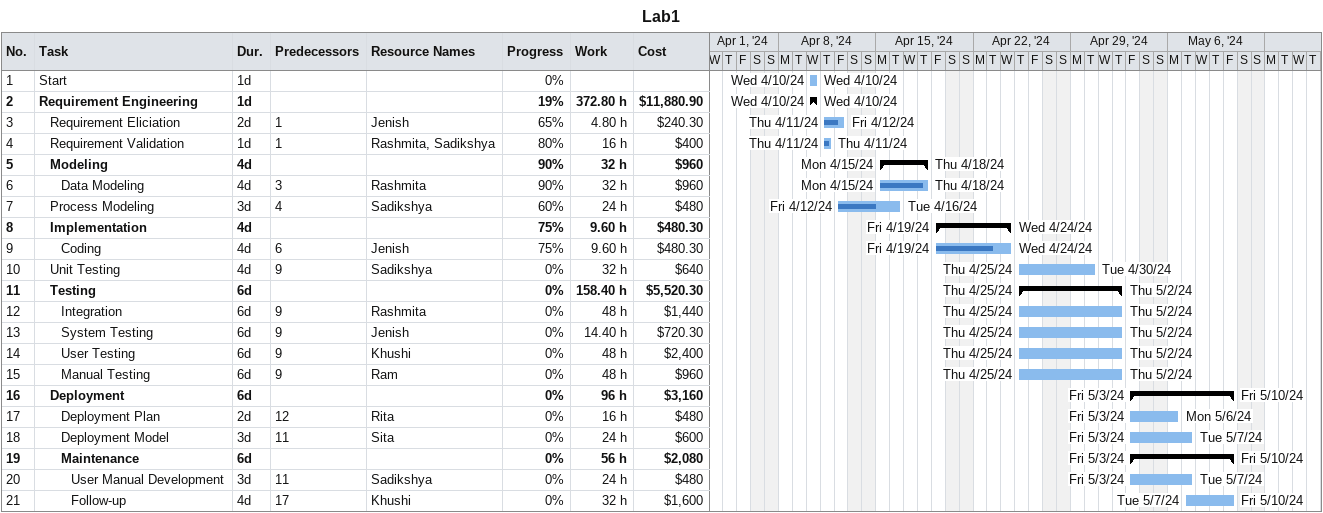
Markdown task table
Lab1

| ID | Level | Task | Duration | Start | Finish | Predecessors | Resources | % complete | Work (h) | Cost ($) |
|---|---|---|---|---|---|---|---|---|---|---|
| 1 | 1 | Start | 1d | 2024-04-10 | 2024-04-10 |  |  | 0 |  |  |
| 2 | 1 | **Requirement Engineering** | 1d | 2024-04-10 | 2024-04-10 |  |  | 19 | 372.80 | 11880.90 |
| 3 | 2 | Requirement Eliciation | 2d | 2024-04-11 | 2024-04-12 | 1 | Jenish | 65 | 4.80 | 240.30 |
| 4 | 2 | Requirement Validation | 1d | 2024-04-11 | 2024-04-11 | 1 | Rashmita, Sadikshya | 80 | 16 | 400 |
| 5 | 2 | **Modeling** | 4d | 2024-04-15 | 2024-04-18 |  |  | 90 | 32 | 960 |
| 6 | 3 | Data Modeling | 4d | 2024-04-15 | 2024-04-18 | 3 | Rashmita | 90 | 32 | 960 |
| 7 | 2 | Process Modeling | 3d | 2024-04-12 | 2024-04-16 | 4 | Sadikshya | 60 | 24 | 480 |
| 8 | 2 | **Implementation** | 4d | 2024-04-19 | 2024-04-24 |  |  | 75 | 9.60 | 480.30 |
| 9 | 3 | Coding | 4d | 2024-04-19 | 2024-04-24 | 6 | Jenish | 75 | 9.60 | 480.30 |
| 10 | 2 | Unit Testing | 4d | 2024-04-25 | 2024-04-30 | 9 | Sadikshya | 0 | 32 | 640 |
| 11 | 2 | **Testing** | 6d | 2024-04-25 | 2024-05-02 |  |  | 0 | 158.40 | 5520.30 |
| 12 | 3 | Integration | 6d | 2024-04-25 | 2024-05-02 | 9 | Rashmita | 0 | 48 | 1440 |
| 13 | 3 | System Testing | 6d | 2024-04-25 | 2024-05-02 | 9 | Jenish | 0 | 14.40 | 720.30 |
| 14 | 3 | User Testing | 6d | 2024-04-25 | 2024-05-02 | 9 | Khushi | 0 | 48 | 2400 |
| 15 | 3 | Manual Testing | 6d | 2024-04-25 | 2024-05-02 | 9 | Ram | 0 | 48 | 960 |
| 16 | 2 | **Deployment** | 6d | 2024-05-03 | 2024-05-10 |  |  | 0 | 96 | 3160 |
| 17 | 3 | Deployment Plan | 2d | 2024-05-03 | 2024-05-06 | 12 | Rita | 0 | 16 | 480 |
| 18 | 3 | Deployment Model | 3d | 2024-05-03 | 2024-05-07 | 11 | Sita | 0 | 24 | 600 |
| 19 | 3 | **Maintenance** | 6d | 2024-05-03 | 2024-05-10 |  |  | 0 | 56 | 2080 |
| 20 | 4 | User Manual Development | 3d | 2024-05-03 | 2024-05-07 | 11 | Sadikshya | 0 | 24 | 480 |
| 21 | 4 | Follow-up | 4d | 2024-05-07 | 2024-05-10 | 17 | Khushi | 0 | 32 | 1600 |
